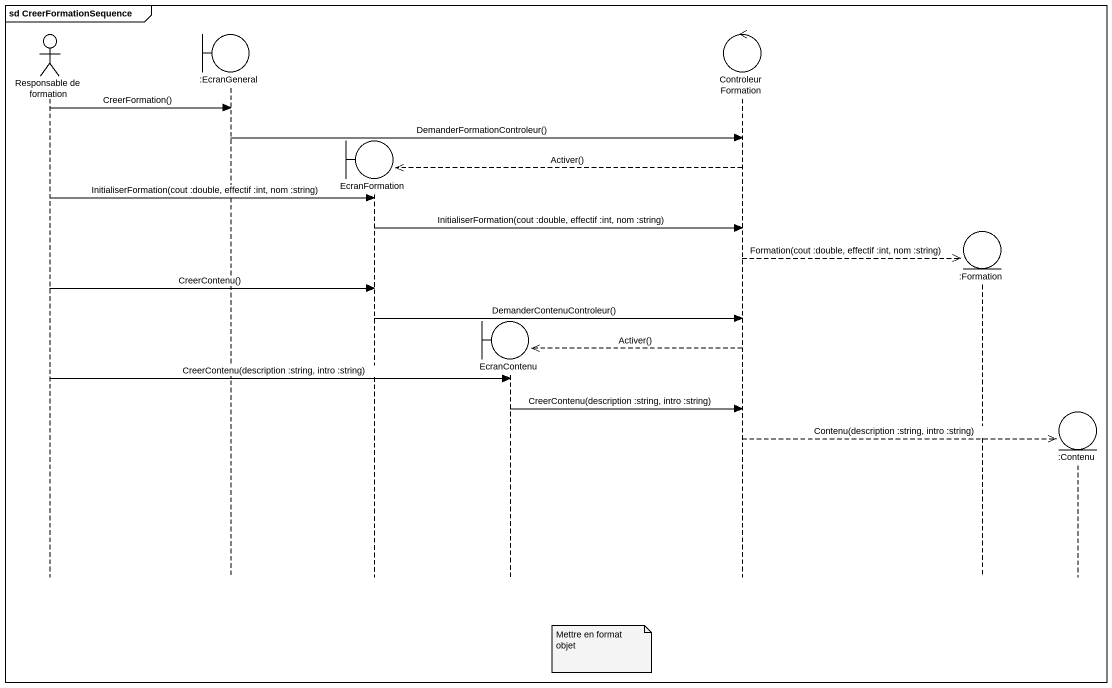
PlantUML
@startuml
mainframe sd CreerFormationSequence
hide footbox
actor "Responsable de formation" as Responsable_de_formation
boundary ":EcranGeneral" as EcranGeneral
boundary EcranFormation
boundary EcranContenu
control ControleurFormation
entity ":Formation" as Formation
entity ":Contenu" as Contenu

Responsable_de_formation -> EcranGeneral : CreerFormation()
EcranGeneral -> ControleurFormation : DemanderFormationControleur()
ControleurFormation -->> EcranFormation ** : Activer()
Responsable_de_formation -> EcranFormation : InitialiserFormation(cout :double, effectif :int, nom :string)
EcranFormation -> ControleurFormation : InitialiserFormation(cout :double, effectif :int, nom :string)
ControleurFormation -->> Formation ** : Formation(cout :double, effectif :int, nom :string)
Responsable_de_formation -> EcranFormation : CreerContenu()
EcranFormation -> ControleurFormation : DemanderContenuControleur()
ControleurFormation -->> EcranContenu ** : Activer()
Responsable_de_formation -> EcranContenu : CreerContenu(description :string, intro :string)
EcranContenu -> ControleurFormation : CreerContenu(description :string, intro :string)
ControleurFormation -->> Contenu ** : Contenu(description :string, intro :string)
note right of EcranContenu : Mettre en format objet
@enduml
